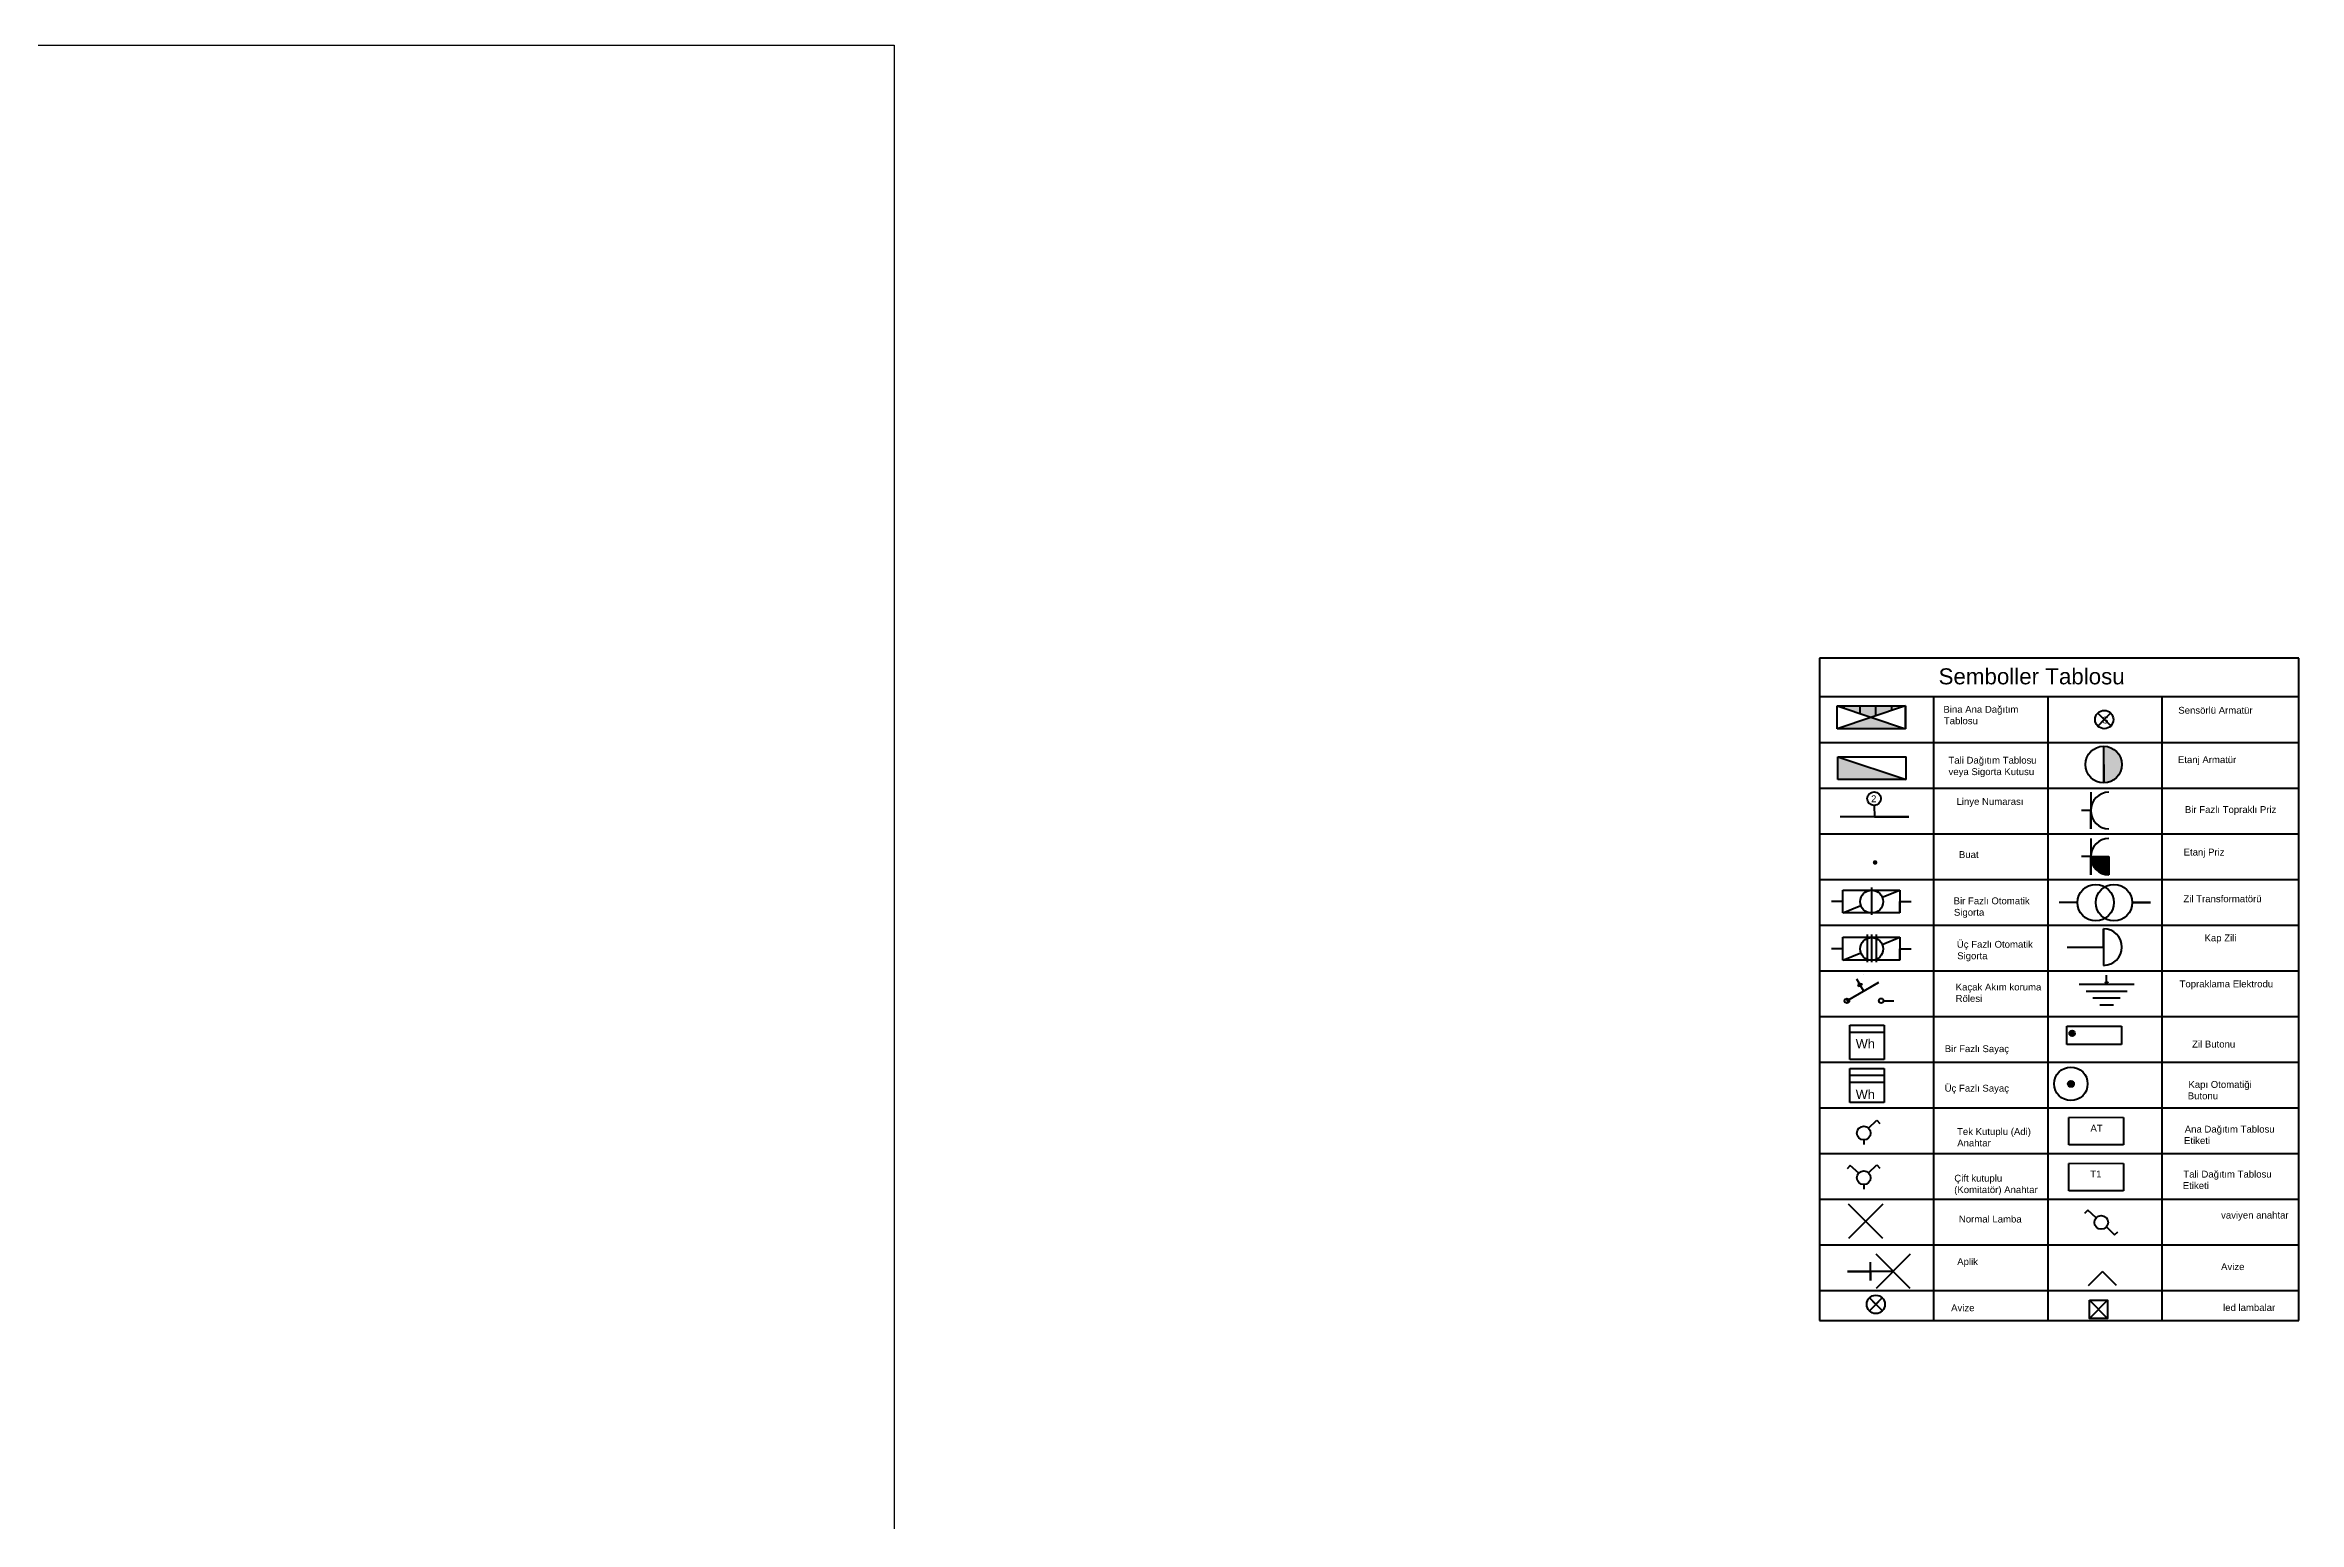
# Model space of a CAD drawing. Header units: millimetres. Extents: x 27207 to 63174, y 4783 to 28482.
# Drawn here: x 58222 to 63174, y 16093 to 19337 of the extents above; entities that cross this region are included whole.
import ezdxf

# ---------------------------------------------------------------- set-up
doc = ezdxf.new("R2010")
doc.units = ezdxf.units.MM
doc.header["$LTSCALE"] = 20
doc.layers.add('semboller-tablosu', color=3, linetype='Continuous', lineweight=70)
doc.styles.add('Arial_3', font='Arial Unicode MS.ttf', dxfattribs={"height": 3})

msp = doc.modelspace()

# ---------------------------------------------------------------- hatches: boundary and pattern name
at = {"layer": 'semboller-tablosu'}
h = msp.add_hatch(color=1, dxfattribs=at)
h.dxf.hatch_style = 2
h.paths.add_polyline_path([(62309.338, 17885.718), (62158.832, 17885.718), (62234.085, 17860.633)])
h = msp.add_hatch(color=7, dxfattribs=at)
h.dxf.hatch_style = 2
h.paths.add_polyline_path([(62309.338, 17885.718), (62158.832, 17885.718), (62234.085, 17860.633)])
h = msp.add_hatch(color=1, dxfattribs=at)
h.dxf.hatch_style = 2
h.paths.add_polyline_path([(62234.085, 17860.633), (62158.832, 17835.549), (62309.338, 17835.549)])
h = msp.add_hatch(color=7, dxfattribs=at)
h.dxf.hatch_style = 2
h.paths.add_polyline_path([(62234.085, 17860.633), (62158.832, 17835.549), (62309.338, 17835.549)])
h = msp.add_hatch(color=7, dxfattribs=at)
h.dxf.hatch_style = 2
h.paths.add_polyline_path([(62744.694, 17716.744, 0.41421356), (62784.829, 17756.879, 0.41421356), (62744.694, 17797.014)])
h = msp.add_hatch(color=7, dxfattribs=at)
h.dxf.hatch_style = 2
h.paths.add_polyline_path([(62310.91, 17723.897), (62160.404, 17774.066), (62160.404, 17723.897)])
h = msp.add_hatch(color=7, dxfattribs=at)
h.dxf.hatch_style = 2
h.paths.add_polyline_path([(62247.415, 17541.772, 1), (62237.382, 17541.772, 1)])
h = msp.add_hatch(color=7, dxfattribs=at)
h.dxf.hatch_style = 2
h.paths.add_polyline_path([(62756.283, 17554.511), (62716.149, 17554.511, 0.41421356), (62756.283, 17514.377)])
h = msp.add_hatch(color=7, dxfattribs=at)
h.dxf.hatch_style = 2
h.paths.add_polyline_path([(62214.29, 17274.581), (62207.437, 17276.418), (62205.6, 17269.564)])
h = msp.add_hatch(color=7, dxfattribs=at)
h.dxf.hatch_style = 2
h.paths.add_polyline_path([(62751.163, 17279.371, 0.41421356), (62748.655, 17276.862, 0.41421356), (62751.163, 17274.354)])
h.paths.add_polyline_path([(62753.672, 17276.862, 0.41421356), (62751.163, 17279.371), (62751.163, 17274.354, 0.41421356)])
h = msp.add_hatch(color=7, dxfattribs=at)
h.dxf.hatch_style = 2
h.paths.add_polyline_path([(62669.424, 17166.39, 1), (62681.223, 17166.39, 1)])
h = msp.add_hatch(color=7, dxfattribs=at)
h.dxf.hatch_style = 2
h.paths.add_polyline_path([(62679.379, 17055.429, 1), (62665.878, 17055.429, 1)])

# ---------------------------------------------------------------- linework, layer by layer
at = {"ltscale": 75}
msp.add_lwpolyline([(31075.758, 19337.371), (60086.905, 19337.371), (60086.905, 12848.811), (31075.758, 12848.811)], close=True, dxfattribs=at)
at = {"layer": 'semboller-tablosu'}
for p, q in [((62120.144, 17990.548), (62120.144, 16535.657)), ((63173.687, 17990.548), (62120.144, 17990.548)), ((63173.687, 16535.657), (63173.687, 17990.548)), ((63173.687, 17905.262), (62120.144, 17905.262)), ((62158.832, 17885.718), (62309.338, 17885.718)), ((62158.832, 17835.549), (62158.832, 17885.718)), ((62158.832, 17885.718), (62309.338, 17835.549)), ((62309.338, 17885.718), (62158.832, 17835.549)), ((62309.338, 17885.718), (62309.338, 17835.549)), ((62309.338, 17835.549), (62309.338, 17885.718)), ((62370.988, 17905.262), (62370.988, 16535.657)), ((62621.831, 17905.262), (62621.831, 16535.657)), ((62872.675, 17905.262), (62872.675, 16535.657)), ((62309.338, 17835.549), (62158.832, 17835.549)), ((62745.9, 17855.72), (62731.621, 17869.82)), ((62731.621, 17869.82), (62760.18, 17841.621)), ((62760, 17870), (62731.801, 17841.441)), ((62731.801, 17841.441), (62745.9, 17855.72)), ((62745.9, 17855.72), (62760, 17870)), ((63173.687, 17804.924), (62120.144, 17804.924)), ((62744.694, 17716.744), (62744.694, 17797.014)), ((62160.404, 17774.066), (62310.91, 17774.066)), ((62160.404, 17723.897), (62160.404, 17774.066)), ((62160.404, 17774.066), (62310.91, 17723.897)), ((62310.91, 17723.897), (62310.91, 17774.066)), ((62744.694, 17756.879), (62744.694, 17736.812)), ((62744.694, 17736.812), (62744.694, 17716.744)), ((63173.687, 17704.587), (62120.144, 17704.587)), ((62310.91, 17723.897), (62160.404, 17723.897)), ((62716.149, 17695.969), (62716.149, 17615.699)), ((62316.544, 17641.803), (62166.038, 17641.803)), ((62240.632, 17666.879), (62241.291, 17641.803)), ((62241.291, 17641.803), (62316.544, 17641.803)), ((62716.149, 17655.834), (62696.081, 17655.834)), ((62716.149, 17615.699), (62716.149, 17655.834)), ((63173.687, 17604.25), (62120.144, 17604.25)), ((62716.149, 17594.646), (62716.149, 17514.377)), ((62716.149, 17554.511), (62696.081, 17554.511)), ((62716.149, 17514.377), (62716.149, 17554.511)), ((62716.149, 17554.511), (62756.283, 17554.511)), ((62756.283, 17554.511), (62756.283, 17514.377)), ((63173.687, 17503.912), (62120.144, 17503.912)), ((62171.468, 17481.228), (62296.89, 17481.228)), ((62171.468, 17431.06), (62171.468, 17481.228)), ((62234.861, 17487.101), (62234.861, 17426.898)), ((62257.893, 17465.63), (62296.89, 17481.228)), ((62296.89, 17481.228), (62296.89, 17431.06)), ((62171.468, 17456.144), (62146.384, 17456.144)), ((62171.468, 17431.06), (62171.468, 17456.144)), ((62171.468, 17431.06), (62211.33, 17447.004)), ((62296.89, 17431.06), (62296.89, 17456.144)), ((62296.89, 17456.144), (62321.974, 17456.144)), ((62687.09, 17453.584), (62646.955, 17453.584)), ((62807.495, 17453.584), (62847.63, 17453.584)), ((62847.63, 17453.584), (62807.495, 17453.584)), ((63173.687, 17403.575), (62120.144, 17403.575)), ((62296.89, 17431.06), (62171.468, 17431.06)), ((62224.827, 17383.232), (62224.827, 17323.029)), ((62234.861, 17383.232), (62234.861, 17323.029)), ((62244.894, 17383.232), (62244.894, 17323.029)), ((62744.488, 17355.852), (62744.488, 17395.987)), ((62744.488, 17395.987), (62744.488, 17315.717)), ((62171.468, 17352.275), (62146.384, 17352.275)), ((62171.468, 17377.359), (62296.89, 17377.359)), ((62171.468, 17327.191), (62171.468, 17377.359)), ((62171.468, 17327.191), (62171.468, 17352.275)), ((62171.468, 17327.191), (62211.33, 17343.135)), ((62257.893, 17361.761), (62296.89, 17377.359)), ((62296.89, 17377.359), (62296.89, 17327.191)), ((62296.89, 17327.191), (62296.89, 17352.275)), ((62296.89, 17352.275), (62321.974, 17352.275)), ((62664.218, 17355.852), (62744.488, 17355.852)), ((63173.687, 17303.238), (62120.144, 17303.238)), ((62296.89, 17327.191), (62171.468, 17327.191)), ((62207.437, 17276.418), (62202.42, 17285.107)), ((62217.152, 17295.851), (62217.152, 17295.851)), ((62751.163, 17274.354), (62751.163, 17294.421)), ((62180.54, 17237.717), (62250.056, 17277.852)), ((62205.6, 17269.564), (62207.437, 17276.418)), ((62214.29, 17274.581), (62205.6, 17269.564)), ((62207.437, 17276.418), (62214.29, 17274.581)), ((62209.945, 17272.073), (62214.29, 17274.581)), ((62217.47, 17259.039), (62209.945, 17272.073)), ((62250.056, 17277.852), (62217.47, 17259.039)), ((62260.809, 17237.869), (62283.748, 17237.502)), ((62690.961, 17274.354), (62811.366, 17274.354)), ((62690.961, 17274.354), (62751.163, 17274.354)), ((62706.012, 17259.303), (62796.315, 17259.303)), ((62721.062, 17244.253), (62781.265, 17244.253)), ((63173.687, 17202.9), (62120.144, 17202.9)), ((62186.889, 17184.108), (62262.142, 17184.108)), ((62186.889, 17108.855), (62186.889, 17184.108)), ((62262.142, 17184.108), (62262.142, 17108.855)), ((62736.113, 17229.202), (62766.214, 17229.202)), ((62186.889, 17169.057), (62262.142, 17169.057)), ((62663.533, 17182.289), (62783.937, 17182.289)), ((62663.533, 17142.154), (62663.533, 17182.289)), ((62783.937, 17142.154), (62663.533, 17142.154)), ((62783.937, 17182.289), (62783.937, 17142.154)), ((63173.687, 17102.563), (62120.144, 17102.563)), ((62262.142, 17108.855), (62186.889, 17108.855)), ((62186.889, 17089.396), (62262.142, 17089.396)), ((62186.889, 17014.143), (62186.889, 17089.396)), ((62262.142, 17089.396), (62262.142, 17014.143)), ((62186.889, 17074.345), (62262.142, 17074.345)), ((62186.889, 17059.295), (62262.142, 17059.295)), ((63173.687, 17002.226), (62120.144, 17002.226)), ((62262.142, 17014.143), (62186.889, 17014.143)), ((62228.289, 16957.998), (62246.027, 16975.735)), ((62246.027, 16975.735), (62253.122, 16968.64)), ((62667.857, 16921.126), (62667.857, 16981.328)), ((62667.859, 16982.096), (62788.262, 16981.328)), ((62788.262, 16981.328), (62788.262, 16921.126)), ((63173.687, 16901.888), (62120.144, 16901.888)), ((62217.647, 16932.305), (62217.647, 16922.271)), ((62788.262, 16921.126), (62667.857, 16921.126)), ((62187.84, 16876.087), (62181.121, 16868.635)), ((62206.469, 16859.289), (62187.84, 16876.087)), ((62228.289, 16859.852), (62246.027, 16877.59)), ((62246.027, 16877.59), (62253.122, 16870.495)), ((62667.857, 16820.51), (62667.857, 16880.712)), ((62667.859, 16881.48), (62788.262, 16880.712)), ((62788.262, 16880.712), (62788.262, 16820.51)), ((63173.687, 16801.551), (62120.144, 16801.551)), ((62259.438, 16715.942), (62184.185, 16791.195)), ((62259.438, 16791.195), (62184.185, 16715.942)), ((62217.647, 16834.159), (62217.647, 16824.126)), ((62788.262, 16820.51), (62667.857, 16820.51)), ((62709.633, 16777.986), (62702.914, 16770.534)), ((62728.263, 16761.188), (62709.633, 16777.986)), ((62750.897, 16741.154), (62768.538, 16723.513)), ((63173.687, 16701.213), (62120.144, 16701.213)), ((62768.538, 16723.513), (62775.589, 16730.564)), ((62282.155, 16643.363), (62181.818, 16643.363)), ((62181.818, 16643.363), (62231.986, 16643.363)), ((62231.986, 16623.296), (62231.986, 16663.431)), ((62231.986, 16643.363), (62231.986, 16623.296)), ((62319.781, 16605.737), (62244.528, 16680.99)), ((62319.781, 16680.99), (62244.528, 16605.737)), ((62711.524, 16612.684), (62742.203, 16643.363)), ((62772.883, 16612.684), (62742.203, 16643.363)), ((63173.687, 16600.876), (62120.144, 16600.876)), ((62244.081, 16570.933), (62229.802, 16585.032)), ((62229.802, 16585.032), (62258.361, 16556.833)), ((62258.181, 16585.212), (62229.982, 16556.653)), ((62229.982, 16556.653), (62244.081, 16570.933)), ((62244.081, 16570.933), (62258.181, 16585.212)), ((62120.144, 16535.657), (63173.687, 16535.657))]:
    msp.add_line(p, q, dxfattribs=at)
at = {"layer": 'semboller-tablosu', "linetype": 'Continuous'}
for p, q in [((62174.281, 17880.568), (62174.281, 17884.742)), ((62209.324, 17868.887), (62209.324, 17884.742)), ((62244.366, 17864.06), (62244.366, 17884.742)), ((62279.409, 17875.741), (62279.409, 17884.742))]:
    msp.add_line(p, q, dxfattribs=at)
at = {"layer": 'semboller-tablosu', "ltscale": 75}
for p, q in [((62713.232, 16540.016), (62753.232, 16580.016)), ((62753.232, 16540.016), (62713.232, 16580.016)), ((62753.232, 16580.016), (62753.232, 16540.016))]:
    msp.add_line(p, q, dxfattribs=at)
msp.add_lwpolyline([(62713.232, 16580.016), (62753.232, 16580.016), (62753.232, 16540.016), (62713.232, 16540.016)], close=True, dxfattribs=at)
at = {"layer": 'semboller-tablosu'}
for centre, radius in [((62745.9, 17855.72), 20.067), ((62744.694, 17756.879), 40.135), ((62240.236, 17681.924), 15.051), ((62727.225, 17453.584), 40.135), ((62767.36, 17453.584), 40.135), ((62234.861, 17455.694), 25.084), ((62234.861, 17351.825), 25.084), ((62180.54, 17237.717), 5.017), ((62255.793, 17237.949), 5.017), ((62751.163, 17276.862), 2.508), ((62675.324, 17166.39), 5.899), ((62672.628, 17055.429), 36.851), ((62672.628, 17055.429), 6.75), ((62217.647, 16947.355), 15.051), ((62217.647, 16849.21), 15.051), ((62739.44, 16751.109), 15.051), ((62244.081, 16570.933), 20.067)]:
    msp.add_circle(centre, radius, dxfattribs=at)
for centre, start, end in [((62756.283, 17655.834), 90, 270), ((62756.283, 17554.511), 90, 270), ((62744.488, 17355.852), 270, 90)]:
    msp.add_arc(centre, 40.135, start, end, dxfattribs=at)

# ---------------------------------------------------------------- texts
at = {"layer": 'semboller-tablosu', "style": 'Arial_3'}
for s, height, p in [('Semboller Tablosu', 35.11807, (62381.914, 17933.053)), ('S', 15.051, (62741.421, 17847.169)), ('2', 15.051, (62233.61, 17674.164)), ('AT', 15.0506, (62715.63, 16950.454)), ('T1', 15.0506, (62715.219, 16849.837))]:
    msp.add_text(s, height=height, dxfattribs=at).set_placement(p)
at = {"layer": 'semboller-tablosu', "color": 0, "style": 'Arial_3'}
for s, height, p in [('Bina Ana Dağıtım', 15.0506, (62392.54, 17870.585)), ('Sensörlü Armat', 15.0506, (62908.666, 17868.533)), ('ü', 15.051, (63053.218, 17868.533)), ('r', 15.051, (63064.921, 17868.533)), ('Tablosu', 15.0506, (62393.566, 17845.501)), ('veya Sigorta Kutusu', 15.0506, (62403.822, 17733.685)), ('Tali Dağıtım Tablos', 15.0506, (62403.617, 17758.913)), ('u', 15.051, (62585.333, 17758.913)), ('Etanj Armat', 15.0506, (62907.845, 17760.043)), ('ü', 15.051, (63017.285, 17760.043)), ('r', 15.051, (63028.989, 17760.043)), ('Linye Numarası', 15.0506, (62421.305, 17668.232)), ('Bir Fazlı Topraklı Priz', 15.0506, (62923.2, 17650.52)), ('Buat', 15.0506, (62426.653, 17551.585)), ('Etanj Priz', 15.0506, (62920.322, 17557.024)), ('Sigorta', 15.0506, (62415.683, 17424.704)), ('Bir Fazlı Otomatik', 15.0506, (62415.067, 17449.932)), ('Zil Transformatörü', 15.0506, (62919.976, 17454.481)), ('Kap Zili', 15.0506, (62966.269, 17368.493)), ('Üç Fazlı Otomatik', 15.0506, (62422.039, 17354.435)), ('Sigorta', 15.0506, (62422.86, 17329.207)), ('Topraklama Elektrodu', 15.0506, (62911.391, 17267.544)), ('Rölesi', 15.0506, (62419.365, 17235.517)), ('Kaçak Akım koruma', 15.0506, (62419.57, 17260.601)), ('Wh', 20.0675, (62199.966, 17133.557)), ('Bir Fazlı Sayaç', 15.0506, (62395.508, 17125.112)), ('Zil Butonu', 15.0506, (62938.987, 17135.243)), ('Wh', 20.0675, (62199.966, 17022.256)), ('Üç Fazlı Sayaç', 15.0506, (62395.303, 17038.331)), ('Butonu', 15.0506, (62929.441, 17021.529)), ('Kapı Otomatiği', 15.0506, (62930.879, 17046.613)), ('Tek Kutuplu (Adi)', 15.0506, (62422.468, 16943.048)), ('Ana Dağıtım Tablosu', 15.0506, (62922.837, 16948.391)), ('Etiketi', 15.0506, (62921.194, 16923.306)), ('Anahtar', 15.0506, (62422.878, 16917.964)), ('Çift kutuplu', 15.0506, (62416.505, 16840.648)), ('Tali Dağıtım Tablosu', 15.0506, (62919.753, 16849.553)), ('Etiketi', 15.0506, (62918.521, 16824.468)), ('(Komitatör) Anahtar', 15.0506, (62416.299, 16815.42)), ('Normal Lamba', 15.0506, (62426.583, 16750.858)), ('Avize', 15.0506, (62409.51, 16555.853))]:
    msp.add_text(s, height=height, dxfattribs=at).set_placement(p)
at = {"layer": 'semboller-tablosu', "char_height": 15.0506, "width": 202.9213, "attachment_point": 1, "style": 'Arial_3'}
for s, insert in [('{\\C0;vaviyen anahtar}', (63002.609, 16774.595)), ('{\\fArial Unicode MS|b0|i0|c134|p34;\\C0;Aplik\\P}', (62422.878, 16672.413)), ('{\\C0;Avize}', (63002.609, 16661.314)), ('{\\C0;led lambalar}', (63007.044, 16571.587))]:
    msp.add_mtext(s, dxfattribs=dict(at, insert=insert))

doc.saveas('drawing.dxf')
